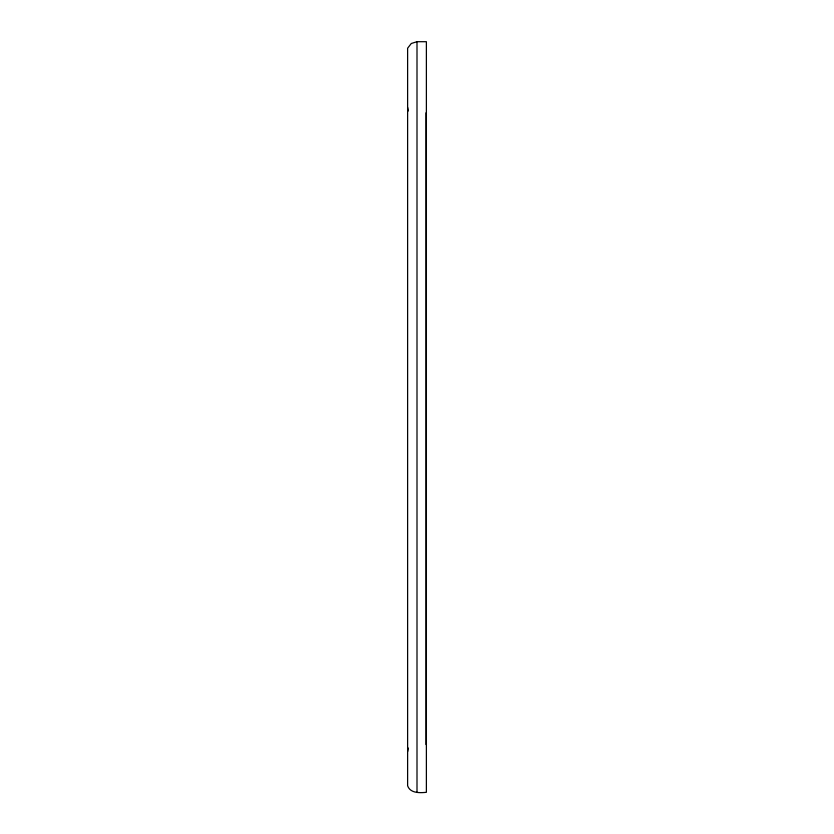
<?xml version="1.0" encoding="UTF-8"?>
<svg xmlns="http://www.w3.org/2000/svg" width="834" height="834" viewBox="0 0 834 834"><rect width="100%" height="100%" fill="white"/><g stroke="black" fill="none" stroke-linecap="round" stroke-linejoin="round"><path stroke-width="1.25" d="M407.618 751.643L408.337 748.056M417 41.7L411.287 43.493L407.618 48.216L407.618 785.784C410.234 793.405 420.013 792.978 426.382 792.3L426.382 41.7L417 41.7L417 792.3M408.337 110.964L407.618 107.377M426.007 112.799L426.007 744.553"/></g></svg>
